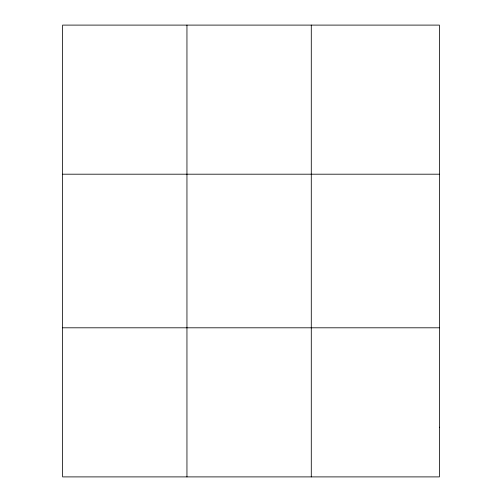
<?xml version="1.0" encoding="UTF-8"?>
<svg xmlns="http://www.w3.org/2000/svg" width="502" height="502" viewBox="0 0 502 502"><rect width="100%" height="100%" fill="white"/><g stroke="black" fill="none" stroke-linecap="round" stroke-linejoin="round"><path stroke-width="0.75" d="M186.951 476.9L186.951 25.1M311.284 476.9L311.284 25.1M62.618 174.194L439.382 174.194M62.618 327.806L439.382 327.806M439.382 427.202L439.382 476.9L62.618 476.9L62.618 25.1L439.382 25.1L439.382 427.202"/></g></svg>
